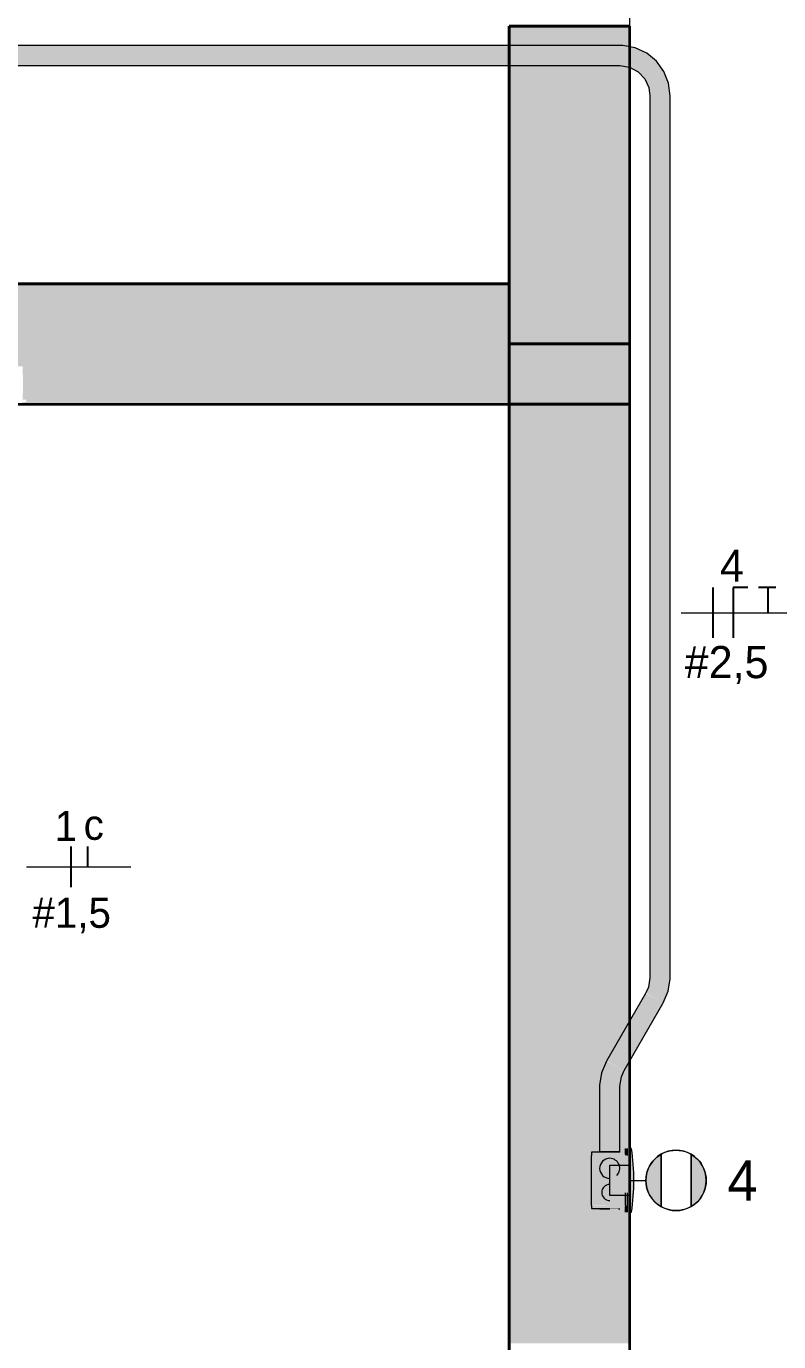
# Model space of a CAD drawing. Header units: metres. Extents: x 34 to 64.7, y -8.4 to 5.
# Drawn here: x 40.582 to 41.518, y 1.534 to 3.17 of the extents above; entities that cross this region are included whole.
import ezdxf

# ---------------------------------------------------------------- set-up
doc = ezdxf.new("R2010")
doc.units = ezdxf.units.M
doc.linetypes.add('Hidden 1_5', pattern=[0.0022, 0.0015, -0.0007])
for name, color, linetype, lineweight in [('A-ANNO-NOTE', 7, 'Continuous', 18), ('A-GENM', 7, 'Continuous', 18), ('ARQ-PAR', 7, 'Continuous', 18), ('Dispositivos elétricos', 7, 'Continuous', 70), ('E-LITE-EQPM-IDEN', 7, 'Continuous', 9), ('E-POWR-CNDT', 7, 'Continuous', 35), ('Identificadores de dispositivos elétricos', 7, 'Continuous', 9), ('S-BEAM', 7, 'Continuous', 18)]:
    doc.layers.add(name, color=color, linetype=linetype, lineweight=lineweight)
for name, color, linetype, lineweight, true_color in [('BASE ELETRICO__dwg', 7, 'Continuous', 18, 0x767676), ('Fase', 1, 'Continuous', 25, 0xff0000), ('Neutro', 5, 'Continuous', 25, 0x0000ff), ('Terra', 3, 'Continuous', 25, 0x00ff00)]:
    doc.layers.add(name, color=color, linetype=linetype, lineweight=lineweight, true_color=true_color)
doc.styles.add('Century Gothic', font='GOTHIC.TTF', dxfattribs={"height": 0.05})
doc.styles.add('Century Gothic_1', font='GOTHIC.TTF', dxfattribs={"height": 0.04})
doc.styles.add('Century Gothic_2', font='GOTHIC.TTF', dxfattribs={"height": 0.0375})

# ---------------------------------------------------------------- blocks, each defined once
blk = doc.blocks.new('IFC_ifc-1-PLANTA BAIXA - TÉRREO')
at = {"layer": 'S-BEAM', "lineweight": 5, "true_color": 0xe6c9ab, "transparency": 33554675}
h = blk.add_hatch(color=9, dxfattribs=at)
h.paths.add_polyline_path([(41.1826, 2.775), (41.3326, 2.775), (41.3326, 3.1188), (41.3298, 3.1199), (41.3191, 3.1212), (41.1826, 3.1212), (41.1826, 2.85)])
h.paths.add_polyline_path([(41.3326, 3.1449), (41.3326, 3.17), (41.1826, 3.17), (41.1826, 3.1462), (41.3201, 3.1462), (41.3323, 3.145)])
blk.add_hatch(color=9, dxfattribs=at).paths.add_polyline_path([(40.9479, 2.7), (41.1826, 2.7), (41.1826, 2.85), (39.6826, 2.85), (39.6826, 2.7), (40.5076, 2.7), (40.5076, 2.7028), (40.5032, 2.7028), (40.5032, 2.7058), (40.5076, 2.7058), (40.5076, 2.7129), (40.5072, 2.7129), (40.5072, 2.7371), (40.5076, 2.7371), (40.5077, 2.7475), (40.5272, 2.7475), (40.5272, 2.748), (40.5581, 2.748), (40.5581, 2.7475), (40.5776, 2.7474), (40.5776, 2.7371), (40.5781, 2.7371), (40.5781, 2.7129), (40.5776, 2.7129), (40.5776, 2.7058), (40.5821, 2.7058), (40.5821, 2.7028), (40.5776, 2.7028), (40.5776, 2.7), (40.631, 2.7)])
h = blk.add_hatch(color=9, dxfattribs=at)
h.paths.add_polyline_path([(41.3326, 0.3), (41.3326, 1.5075), (41.1826, 1.5075), (41.1826, 0.3)])
h.paths.add_polyline_path([(41.2648, 1.5325), (41.3326, 1.5325), (41.3326, 1.7), (41.3299, 1.7), (41.3299, 1.6955), (41.3269, 1.6955), (41.3269, 1.7), (41.3197, 1.7), (41.3197, 1.6995), (41.2955, 1.6995), (41.2955, 1.7), (41.2851, 1.7001), (41.2851, 1.7195), (41.2846, 1.7195), (41.2846, 1.7505), (41.2851, 1.7505), (41.2852, 1.77), (41.2955, 1.77), (41.2955, 1.7705), (41.2951, 1.7705), (41.2952, 1.8524), (41.2972, 1.8682), (41.3044, 1.8849), (41.3326, 1.9338), (41.3326, 2.775), (41.1826, 2.775), (41.1826, 1.5325)])
h.paths.add_polyline_path([(41.3326, 1.77), (41.3326, 1.8838), (41.3248, 1.8699), (41.3214, 1.8618), (41.3201, 1.8511), (41.3201, 1.7705), (41.3197, 1.7705), (41.3197, 1.77), (41.3269, 1.77), (41.3269, 1.7745), (41.3299, 1.7745), (41.3299, 1.77)])
at = {"layer": 'S-BEAM', "color": 9, "lineweight": 35, "true_color": 0xe5c8ab}
for p, q in [((41.1826, 3.17), (41.3326, 3.17)), ((41.3326, 3.17), (41.1826, 3.17)), ((41.1826, 3.17), (41.1826, 2.7)), ((41.1826, 2.85), (41.1826, 3.17)), ((41.1826, 0.3), (41.1826, 3.17)), ((41.3326, 2.7), (41.3326, 3.17)), ((41.3326, 2.775), (41.3326, 3.17)), ((41.3326, 0.3), (41.3326, 3.17)), ((41.1826, 2.85), (41.1826, 2.7)), ((41.1826, 2.775), (41.1826, 2.85)), ((41.1826, 2.775), (41.1826, 2.85)), ((41.1826, 2.7), (41.1826, 2.775)), ((41.1826, 2.775), (41.3326, 2.775)), ((41.3326, 2.775), (41.1826, 2.775)), ((41.1826, 2.775), (41.1826, 0.3)), ((41.1826, 2.7), (41.1826, 2.775)), ((41.1826, 2.7), (41.1826, 2.775)), ((41.3326, 0.3), (41.3326, 2.775)), ((41.3326, 2.7), (41.3326, 2.775)), ((41.3326, 2.7), (41.3326, 2.775)), ((41.1826, 0.3), (41.1826, 2.7)), ((41.1826, 2.7), (41.3326, 2.7)), ((41.3326, 2.7), (41.1826, 2.7)), ((41.3326, 0.3), (41.3326, 2.7))]:
    blk.add_line(p, q, dxfattribs=at)
at = {"layer": 'S-BEAM', "color": 9, "lineweight": 35, "true_color": 0xe3c7ab}
for p, q in [((41.1826, 3.17), (41.1826, 0.3)), ((41.1826, 0.3), (41.1826, 3.17)), ((41.3326, 0.3), (41.3326, 3.17)), ((41.3326, 0.3), (41.3326, 3.17)), ((39.6826, 2.85), (41.1826, 2.85)), ((39.6826, 2.7), (41.1826, 2.7))]:
    blk.add_line(p, q, dxfattribs=at)
at = {"layer": 'S-BEAM', "color": 253, "lineweight": 35, "true_color": 0xababab}
for p, q in [((41.1826, 3.17), (41.1826, 0.3)), ((41.3326, 0.3), (41.3326, 3.17)), ((41.1826, 2.85), (39.6826, 2.85)), ((39.6826, 2.7), (41.1826, 2.7))]:
    blk.add_line(p, q, dxfattribs=at)
blk = doc.blocks.new('BASE ELETRICO__dwg-8227098-PLANTA BAIXA - TÉRREO')
at = {"layer": 'ARQ-PAR', "color": 252, "true_color": 0x8e8e8e}
for p, q in [((41.1826, 3.0962), (41.1826, 1.5575)), ((41.3326, 1.9825), (41.3326, 3.1007)), ((40.6071, 2.7), (41.1826, 2.7)), ((41.3326, 1.7995), (41.3326, 1.8478)), ((41.3326, 1.5575), (41.3326, 1.6705))]:
    blk.add_line(p, q, dxfattribs=at)
at = {"layer": 'ARQ-PAR', "color": 252, "true_color": 0x8e8e8e, "flags": 128}
for points in [[(41.3326, 3.1667), (41.3326, 3.32), (42.1182, 3.32)], [(40.4426, 2.7), (40.4426, 2.85), (41.1826, 2.85)]]:
    blk.add_lwpolyline(points, dxfattribs=at)
blk = doc.blocks.new('1_ Ponto de Ar Condicionado 4x2 - Ponto de Força Saida de Fio-V24-PLANTA BAIXA - TÉRREO')
at = {"layer": 'A-GENM', "true_color": 0xfbfbfb}
blk.add_hatch(color=7, dxfattribs=at).paths.add_polyline_path([(0.0395, 0.002), (0, 0.0051), (-0.0395, 0.002), (-0.0395, 0), (0.0395, 0)])
h = blk.add_hatch(color=7, dxfattribs=at)
h.paths.add_polyline_path([(0.005, 0.0051), (0.0039, 0.0048), (0.005, 0.0047)])
h.paths.add_polyline_path([(-0.0025, 0.0051), (-0.005, 0.0051), (-0.0048, 0.0048), (-0.0025, 0.0051)])
at = {"layer": 'A-GENM'}
for p, q in [((-0.0395, 0.002), (-0.0395, 0)), ((-0.0395, 0), (0, 0)), ((0, 0), (0.0395, 0)), ((0.0395, 0), (0.0395, 0.002))]:
    blk.add_line(p, q, dxfattribs=at)
blk.add_arc((0, -0.2479), 0.253, 81.0302, 98.9698, dxfattribs=at)
blk = doc.blocks.new('PVC Corrugado Amarelo_Caixa de Luz 4x2 - PVC Corrugado Amarelo_Caixa de Luz 4x2-V25-PLANTA BAIXA - TÉRREO')
at = {"layer": 'E-POWR-CNDT', "linetype": 'Hidden 1_5', "lineweight": 18, "true_color": 0xffff00}
for points in [[(-0.0355, 0.0282), (-0.0355, 0.025), (-0.035, 0.025), (-0.035, 0.0371), (-0.0355, 0.0371), (-0.0355, 0.0312)], [(-0.0155, 0.0475), (-0.0121, 0.0475), (-0.0121, 0.048), (-0.0155, 0.048)], [(-0.0121, 0.0478), (-0.012, 0.0475), (0, 0.0475), (0, 0.048), (-0.0121, 0.048)], [(0, 0.0475), (0.0121, 0.0476), (0.0121, 0.048), (0, 0.048)], [(0.0121, 0.0475), (0.0155, 0.0475), (0.0155, 0.048), (0.0121, 0.048), (0.0121, 0.0476)], [(0.035, 0.0282), (0.035, 0.025), (0.0355, 0.025), (0.0355, 0.0371), (0.035, 0.0371), (0.035, 0.0282)], [(-0.0355, 0.025), (-0.0355, 0.0129), (-0.035, 0.0129), (-0.035, 0.025)], [(0.035, 0.0142), (0.035, 0.0129), (0.0355, 0.0129), (0.0355, 0.025), (0.035, 0.025), (0.035, 0.0153)], [(-0.0395, 0.0058), (-0.0395, 0.0028), (-0.0371, 0.0028), (-0.0371, 0.0058), (-0.0389, 0.0058)], [(-0.0371, 0.0028), (-0.031, 0.0028), (-0.0313, 0.0058), (-0.0371, 0.0058)], [(-0.031, 0.0058), (-0.031, 0.0028), (0, 0.0028), (0, 0.0058), (-0.0302, 0.0058)], [(0, 0.0028), (0.031, 0.0028), (0.031, 0.0058), (0, 0.0058)], [(0.031, 0.0058), (0.0313, 0.0028), (0.0371, 0.0028), (0.037, 0.0058), (0.0312, 0.0058)], [(0.0371, 0.0058), (0.0371, 0.0028), (0.0395, 0.0028), (0.0395, 0.0058), (0.0389, 0.0058)]]:
    blk.add_hatch(color=2, dxfattribs=at).paths.add_polyline_path(points)
h = blk.add_hatch(color=2, dxfattribs=at)
h.paths.add_polyline_path([(-0.035, 0.0475), (-0.0349, 0.0058), (-0.031, 0.0058), (-0.0313, 0.0475), (-0.0349, 0.0475)])
h.paths.add_polyline_path([(-0.035, 0), (-0.031, 0), (-0.0313, 0.0028), (-0.035, 0.0028)])
h = blk.add_hatch(color=2, dxfattribs=at)
h.paths.add_polyline_path([(-0.031, 0), (0.031, 0), (0.031, 0.0028), (-0.031, 0.0028)])
h.paths.add_polyline_path([(-0.031, 0.0142), (-0.031, 0.0058), (0.031, 0.0058), (0.031, 0.0475), (-0.031, 0.0475), (-0.031, 0.0153)])
h.paths.add_polyline_path([(-0.025, 0.025), (-0.0244, 0.0282), (-0.0237, 0.03), (-0.0217, 0.0324), (-0.02, 0.0337), (-0.0176, 0.0347), (-0.015, 0.035), (-0.0115, 0.0343), (-0.01, 0.0337), (-0.0073, 0.0312), (-0.0063, 0.03), (-0.0053, 0.0276), (-0.005, 0.0247), (-0.0056, 0.0218), (-0.0063, 0.02), (-0.0087, 0.0173), (-0.0104, 0.0162), (-0.0124, 0.0153), (-0.015, 0.015), (-0.0185, 0.0157), (-0.02, 0.0163), (-0.0221, 0.0179), (-0.0237, 0.02), (-0.0248, 0.0235)])
h.paths.add_polyline_path([(0.0025, 0.025), (0.0029, 0.0282), (0.0048, 0.0321), (0.0065, 0.0341), (0.0087, 0.0358), (0.0118, 0.0371), (0.015, 0.0375), (0.0184, 0.037), (0.0221, 0.0352), (0.024, 0.0337), (0.0259, 0.031), (0.0271, 0.0282), (0.0275, 0.025), (0.0271, 0.0218), (0.0252, 0.0179), (0.0232, 0.0157), (0.0213, 0.0142), (0.0173, 0.0128), (0.015, 0.0125), (0.0118, 0.0129), (0.0079, 0.0148), (0.006, 0.0163), (0.0042, 0.0187), (0.0029, 0.0218), (0.0026, 0.0241)])
h = blk.add_hatch(color=2, dxfattribs=at)
h.paths.add_polyline_path([(-0.025, 0.025), (-0.0244, 0.0218), (-0.0237, 0.02), (-0.0221, 0.0179), (-0.0196, 0.0162), (-0.0176, 0.0153), (-0.015, 0.015), (-0.0124, 0.0153), (-0.01, 0.0163), (-0.0073, 0.0187), (-0.0062, 0.0204), (-0.0052, 0.0234), (-0.005, 0.025), (-0.0056, 0.0282), (-0.0063, 0.03), (-0.0079, 0.0321), (-0.011, 0.0341), (-0.0129, 0.0347), (-0.015, 0.035), (-0.0176, 0.0347), (-0.02, 0.0337), (-0.0221, 0.0321), (-0.0237, 0.03), (-0.0248, 0.0266)])
h.paths.add_polyline_path([(0.0025, 0.025), (0.0029, 0.0218), (0.0048, 0.0179), (0.0065, 0.0159), (0.0087, 0.0142), (0.0118, 0.0129), (0.0157, 0.0126), (0.0182, 0.0129), (0.0221, 0.0148), (0.024, 0.0163), (0.0263, 0.0198), (0.0271, 0.0218), (0.0275, 0.025), (0.0271, 0.0282), (0.0252, 0.0321), (0.0235, 0.0341), (0.0213, 0.0358), (0.0172, 0.0372), (0.015, 0.0375), (0.0118, 0.0371), (0.0087, 0.0358), (0.006, 0.0337), (0.0038, 0.0303), (0.0028, 0.0276), (0.0027, 0.0267)])
h = blk.add_hatch(color=2, dxfattribs=at)
h.paths.add_polyline_path([(0.031, 0.0084), (0.031, 0.0058), (0.035, 0.0058), (0.0349, 0.0475), (0.031, 0.0475), (0.031, 0.0104)])
h.paths.add_polyline_path([(0.031, 0.0028), (0.0313, 0), (0.035, 0), (0.0349, 0.0028), (0.0312, 0.0028)])
at = {"layer": 'E-POWR-CNDT', "lineweight": 18}
for p, q in [((-0.035, 0.0375), (-0.0355, 0.0375)), ((-0.035, 0.0375), (-0.0355, 0.0375)), ((-0.0355, 0.0375), (-0.0355, 0.025)), ((-0.0355, 0.0375), (-0.0355, 0.0371)), ((-0.035, 0.0475), (-0.035, 0.025)), ((-0.031, 0.0475), (-0.035, 0.0475)), ((-0.031, 0.0475), (0.031, 0.0475)), ((-0.016, 0.048), (-0.016, 0.0475)), ((-0.0122, 0.048), (-0.016, 0.048)), ((-0.0125, 0.048), (-0.0125, 0.0475)), ((0, 0.048), (-0.0125, 0.048)), ((0.0125, 0.048), (0, 0.048)), ((0.016, 0.048), (0.0122, 0.048)), ((0.0125, 0.0475), (0.0125, 0.048)), ((0.016, 0.0475), (0.016, 0.048)), ((0.035, 0.0475), (0.031, 0.0475)), ((0.035, 0.025), (0.035, 0.0475)), ((0.0355, 0.0375), (0.035, 0.0375)), ((0.0355, 0.0375), (0.035, 0.0375)), ((0.0355, 0.025), (0.0355, 0.0375)), ((0.0355, 0.0125), (0.0355, 0.025)), ((-0.0371, 0.0058), (-0.0395, 0.0058)), ((-0.0395, 0.0028), (-0.0371, 0.0028)), ((-0.0327, 0.0058), (-0.0371, 0.0058)), ((-0.0371, 0.0028), (-0.031, 0.0028)), ((-0.0355, 0.0142), (-0.0355, 0.0125)), ((-0.0355, 0.0129), (-0.0355, 0.0125)), ((-0.0156, 0.0058), (-0.031, 0.0058)), ((-0.031, 0.0028), (-0.0156, 0.0028)), ((0.031, 0.0028), (0.0371, 0.0028)), ((0.0371, 0.0058), (0.0327, 0.0058)), ((0.035, 0.0125), (0.0355, 0.0125)), ((0.035, 0.0125), (0.0355, 0.0125)), ((0.0395, 0.0058), (0.0371, 0.0058)), ((0.0371, 0.0028), (0.0395, 0.0028))]:
    blk.add_line(p, q, dxfattribs=at)
for centre, radius, start, end in [((-0.015, 0.025), 0.01, 360, 180), ((0.015, 0.025), 0.0125, 360, 180), ((0.015, 0.025), 0.0125, 225, 360)]:
    blk.add_arc(centre, radius, start, end, dxfattribs=at)
blk = doc.blocks.new('Fiação_Tags Lighting Fixture - 2_ FR-3746630-PLANTA BAIXA - TÉRREO')
at = {"layer": 'E-LITE-EQPM-IDEN', "color": 1, "lineweight": 25, "true_color": 0xff0000}
blk.add_line((-0.000387, -0.001636), (-0.000387, -0.003658), dxfattribs=at)
at = {"layer": 'E-LITE-EQPM-IDEN', "lineweight": 25}
blk.add_line((0.000442, -0.001642), (0.000442, -0.002653), dxfattribs=at)
at = {"layer": 'E-LITE-EQPM-IDEN'}
blk.add_line((-0.002595, -0.002653), (0.002595, -0.002653), dxfattribs=at)
blk = doc.blocks.new('Fiação_PEX_Tags Eletrical Fixtures - 2_ FNT-4480792-PLANTA BAIXA - TÉRREO')
at = {"layer": 'Fase'}
blk.add_line((-0.000983, 0.00125), (-0.000983, -0.00125), dxfattribs=at)
at = {"layer": 'Identificadores de dispositivos elétricos'}
blk.add_line((-0.002569, 0), (0.003149, 0), dxfattribs=at)
at = {"layer": 'Neutro'}
for p, q in [((0.000017, 0.00125), (0.000017, -0.00125)), ((0.000017, 0.00125), (0.000017, -0.000772)), ((0.000759, 0.00125), (0.000017, 0.00125))]:
    blk.add_line(p, q, dxfattribs=at)
at = {"layer": 'Terra'}
for p, q in [((0.002149, 0.00125), (0.00129, 0.00125)), ((0.001746, 0.00125), (0.001746, 0))]:
    blk.add_line(p, q, dxfattribs=at)

msp = doc.modelspace()

# ---------------------------------------------------------------- hatches: boundary and pattern name
at = {"layer": 'A-ANNO-NOTE', "lineweight": 5}
for points in [[(41.3714, 1.7025), (41.3714, 1.7675), (41.3697, 1.7665), (41.365, 1.7629), (41.3622, 1.7601), (41.3587, 1.7554), (41.3559, 1.7503), (41.3545, 1.7466), (41.3531, 1.7409), (41.3526, 1.735), (41.3527, 1.733), (41.3534, 1.7272), (41.3545, 1.7234), (41.3567, 1.718), (41.3598, 1.713), (41.3622, 1.7099), (41.3665, 1.7059), (41.3697, 1.7035)], [(41.4089, 1.7025), (41.4105, 1.7035), (41.4152, 1.7071), (41.418, 1.7099), (41.4216, 1.7146), (41.4244, 1.7197), (41.4258, 1.7234), (41.4272, 1.7291), (41.4276, 1.735), (41.4276, 1.737), (41.4268, 1.7428), (41.4258, 1.7466), (41.4233, 1.7525), (41.4205, 1.757), (41.418, 1.7601), (41.4137, 1.7641), (41.4089, 1.7675), (41.4089, 1.7035)]]:
    msp.add_hatch(color=256, dxfattribs=at).paths.add_polyline_path(points)
at = {"layer": 'E-POWR-CNDT', "lineweight": 5, "true_color": 0xffff00}
for points in [[(41.3044, 3.1337), (41.3191, 3.1337), (41.3191, 3.1462), (39.3175, 3.1462), (39.3175, 3.1337), (41.2648, 3.1337)], [(41.3201, 3.1212), (41.3201, 3.1462), (41.3191, 3.1462), (41.3191, 3.1212)], [(41.3593, 3.0837), (41.3826, 3.0837), (41.3814, 3.0959), (41.3779, 3.1076), (41.3721, 3.1184), (41.3639, 3.1283), (41.354, 3.1361), (41.344, 3.1415), (41.3323, 3.145), (41.3201, 3.1462), (41.3201, 3.1212), (41.3305, 3.1196), (41.3396, 3.1156), (41.3466, 3.1102), (41.3526, 3.1025), (41.3563, 3.0934), (41.3579, 3.0837), (41.358, 3.0837)], [(40.3141, 3.1212), (41.3191, 3.1212), (41.3191, 3.1337), (39.3175, 3.1337), (39.3175, 3.1212), (39.6803, 3.1212)], [(41.3579, 3.0827), (41.3826, 3.0827), (41.3826, 3.0837), (41.3576, 3.0837), (41.3578, 3.0827)], [(41.3576, 1.9881), (41.3701, 1.9881), (41.3701, 3.0827), (41.3576, 3.0827), (41.3576, 2.0166)], [(41.3826, 1.9881), (41.3826, 3.0827), (41.3701, 3.0827), (41.3701, 1.9881), (41.3822, 1.9881)], [(41.3742, 1.9559), (41.3806, 1.972), (41.3826, 1.9871), (41.3576, 1.9871), (41.356, 1.9766), (41.3526, 1.9684), (41.3739, 1.9561)], [(41.3826, 1.9871), (41.3823, 1.9881), (41.3576, 1.9881), (41.3576, 1.9871), (41.3822, 1.9871)], [(41.3148, 1.8779), (41.3629, 1.9612), (41.352, 1.9673), (41.304, 1.8842), (41.312, 1.8795)], [(41.3737, 1.955), (41.3742, 1.9559), (41.3525, 1.9681), (41.3521, 1.9675), (41.3734, 1.9552)], [(41.3256, 1.8717), (41.3737, 1.955), (41.3629, 1.9612), (41.3148, 1.8779), (41.3253, 1.8719)], [(41.3102, 1.8521), (41.3201, 1.8521), (41.3217, 1.8625), (41.3251, 1.8708), (41.3034, 1.8831), (41.2971, 1.8671), (41.2951, 1.8521), (41.3076, 1.8521)], [(41.3251, 1.8708), (41.3256, 1.8717), (41.3039, 1.884), (41.3035, 1.8833), (41.3248, 1.871)], [(41.3044, 1.8511), (41.3201, 1.8511), (41.3201, 1.8521), (41.2951, 1.8521), (41.2954, 1.8511), (41.3044, 1.8511)], [(41.3076, 1.7705), (41.3076, 1.8511), (41.2951, 1.8511), (41.2951, 1.7705), (41.3044, 1.7705)], [(41.3139, 1.7705), (41.3201, 1.7705), (41.3201, 1.8511), (41.3076, 1.8511), (41.3076, 1.7705), (41.3109, 1.7705)]]:
    msp.add_hatch(color=2, dxfattribs=at).paths.add_polyline_path(points)

# ---------------------------------------------------------------- linework, layer by layer
at = {"layer": 'A-ANNO-NOTE', "lineweight": 9}
for p, q in [((41.3714, 1.7675), (41.3714, 1.7025)), ((41.3714, 1.7025), (41.3714, 1.7675)), ((41.3714, 1.7025), (41.3714, 1.7675)), ((41.4089, 1.7025), (41.4089, 1.7675)), ((41.4089, 1.7675), (41.4089, 1.7025)), ((41.4089, 1.7025), (41.4089, 1.7675)), ((41.3076, 1.7538), (41.3326, 1.7538)), ((41.3076, 1.7163), (41.3076, 1.7538)), ((41.3326, 1.7538), (41.3326, 1.7163)), ((41.3326, 1.735), (41.3526, 1.735)), ((41.3326, 1.7163), (41.3076, 1.7163))]:
    msp.add_line(p, q, dxfattribs=at)
msp.add_circle((41.3901, 1.735), 0.0375, dxfattribs=at)
for start, end in [(120, 240), (60, 120), (300, 60), (240, 300)]:
    msp.add_arc((41.3901, 1.735), 0.0375, start, end, dxfattribs=at)
at = {"layer": 'E-POWR-CNDT', "color": 57, "lineweight": 18, "true_color": 0x808040}
for p, q in [((41.3191, 3.1462), (39.3175, 3.1462)), ((41.3201, 3.1462), (41.3191, 3.1462)), ((39.3175, 3.1212), (41.3191, 3.1212)), ((41.3191, 3.1212), (41.3201, 3.1212)), ((41.3576, 3.0837), (41.3576, 3.0827)), ((41.3576, 3.0827), (41.3576, 1.9881)), ((41.3826, 3.0827), (41.3826, 3.0837)), ((41.3826, 1.9881), (41.3826, 3.0827)), ((41.3576, 1.9881), (41.3576, 1.9871)), ((41.3826, 1.9871), (41.3826, 1.9881)), ((41.3521, 1.9675), (41.304, 1.8842)), ((41.3526, 1.9684), (41.3521, 1.9675)), ((41.3256, 1.8717), (41.3737, 1.955)), ((41.3737, 1.955), (41.3742, 1.9559)), ((41.304, 1.8842), (41.3035, 1.8833)), ((41.3251, 1.8708), (41.3256, 1.8717)), ((41.2951, 1.8521), (41.2951, 1.8511)), ((41.2951, 1.8511), (41.2951, 1.7705)), ((41.3201, 1.8511), (41.3201, 1.8521)), ((41.3201, 1.7705), (41.3201, 1.8511)), ((41.2951, 1.7705), (41.3201, 1.7705))]:
    msp.add_line(p, q, dxfattribs=at)
at = {"layer": 'E-POWR-CNDT', "color": 57, "lineweight": 18, "true_color": 0x808040, "flags": 128}
for points in [[(41.3826, 3.0837), (41.3806, 3.0993), (41.3749, 3.1138), (41.3656, 3.1265), (41.3536, 3.1365), (41.3394, 3.1432), (41.324, 3.1461), (41.3201, 3.1462)], [(41.3201, 3.1212), (41.3321, 3.1193), (41.3428, 3.1136), (41.3511, 3.1048), (41.3562, 3.0938), (41.3576, 3.0837)], [(41.3576, 1.9871), (41.3557, 1.9751), (41.3526, 1.9684)], [(41.3742, 1.9559), (41.3803, 1.9703), (41.3826, 1.9858), (41.3826, 1.9871)], [(41.3035, 1.8833), (41.2974, 1.8689), (41.2951, 1.8533), (41.2951, 1.8521)], [(41.3201, 1.8521), (41.3221, 1.864), (41.3251, 1.8708)]]:
    msp.add_lwpolyline(points, dxfattribs=at)

# ---------------------------------------------------------------- block references
at = {"lineweight": 5}
msp.add_blockref('IFC_ifc-1-PLANTA BAIXA - TÉRREO', (0, 0), dxfattribs=at)
at = {"layer": 'BASE ELETRICO__dwg', "color": 252, "true_color": 0x8e8e8e}
msp.add_blockref('BASE ELETRICO__dwg-8227098-PLANTA BAIXA - TÉRREO', (0, 0), dxfattribs=at)
at = {"layer": 'Dispositivos elétricos', "lineweight": 18, "rotation": 269.9999999999998}
msp.add_blockref('1_ Ponto de Ar Condicionado 4x2 - Ponto de Força Saida de Fio-V24-PLANTA BAIXA - TÉRREO', (41.3326, 1.735), dxfattribs=at)
at = {"layer": 'E-LITE-EQPM-IDEN', "xscale": 24.99999999999999, "yscale": 24.99999999999999, "zscale": 24.99999999999999}
msp.add_blockref('Fiação_Tags Lighting Fixture - 2_ FR-3746630-PLANTA BAIXA - TÉRREO', (40.6472, 2.1912), dxfattribs=at)
at = {"layer": 'E-POWR-CNDT', "lineweight": 18, "rotation": 89.99999999999886}
msp.add_blockref('PVC Corrugado Amarelo_Caixa de Luz 4x2 - PVC Corrugado Amarelo_Caixa de Luz 4x2-V25-PLANTA BAIXA - TÉRREO', (41.3326, 1.735), dxfattribs=at)
at = {"layer": 'Identificadores de dispositivos elétricos', "color": 1, "true_color": 0xff0000, "xscale": 24.99999999999999, "yscale": 24.99999999999999, "zscale": 24.99999999999999}
msp.add_blockref('Fiação_PEX_Tags Eletrical Fixtures - 2_ FNT-4480792-PLANTA BAIXA - TÉRREO', (41.4605, 2.4409), dxfattribs=at)

# ---------------------------------------------------------------- texts
at = {"layer": 'E-LITE-EQPM-IDEN', "char_height": 0.0375, "attachment_point": 1, "style": 'Century Gothic_2'}
for s, insert, width in [('1', (40.6174, 2.1945), 0.036076), ('c', (40.6535, 2.196), 0.042089), ('#1,5', (40.5898, 2.0866), 0.136287)]:
    msp.add_mtext(s, dxfattribs=dict(at, insert=insert, width=width))
at = {"layer": 'Identificadores de dispositivos elétricos', "attachment_point": 1}
for s, insert, char_height, width, style in [('4', (41.4447, 2.5194), 0.04, 0.03808, 'Century Gothic_1'), ('#2,5', (41.4009, 2.3995), 0.04, 0.144304, 'Century Gothic_1'), ('4', (41.4541, 1.7599), 0.05, 0.048101, 'Century Gothic')]:
    msp.add_mtext(s, dxfattribs=dict(at, insert=insert, char_height=char_height, width=width, style=style))

doc.saveas('drawing.dxf')
